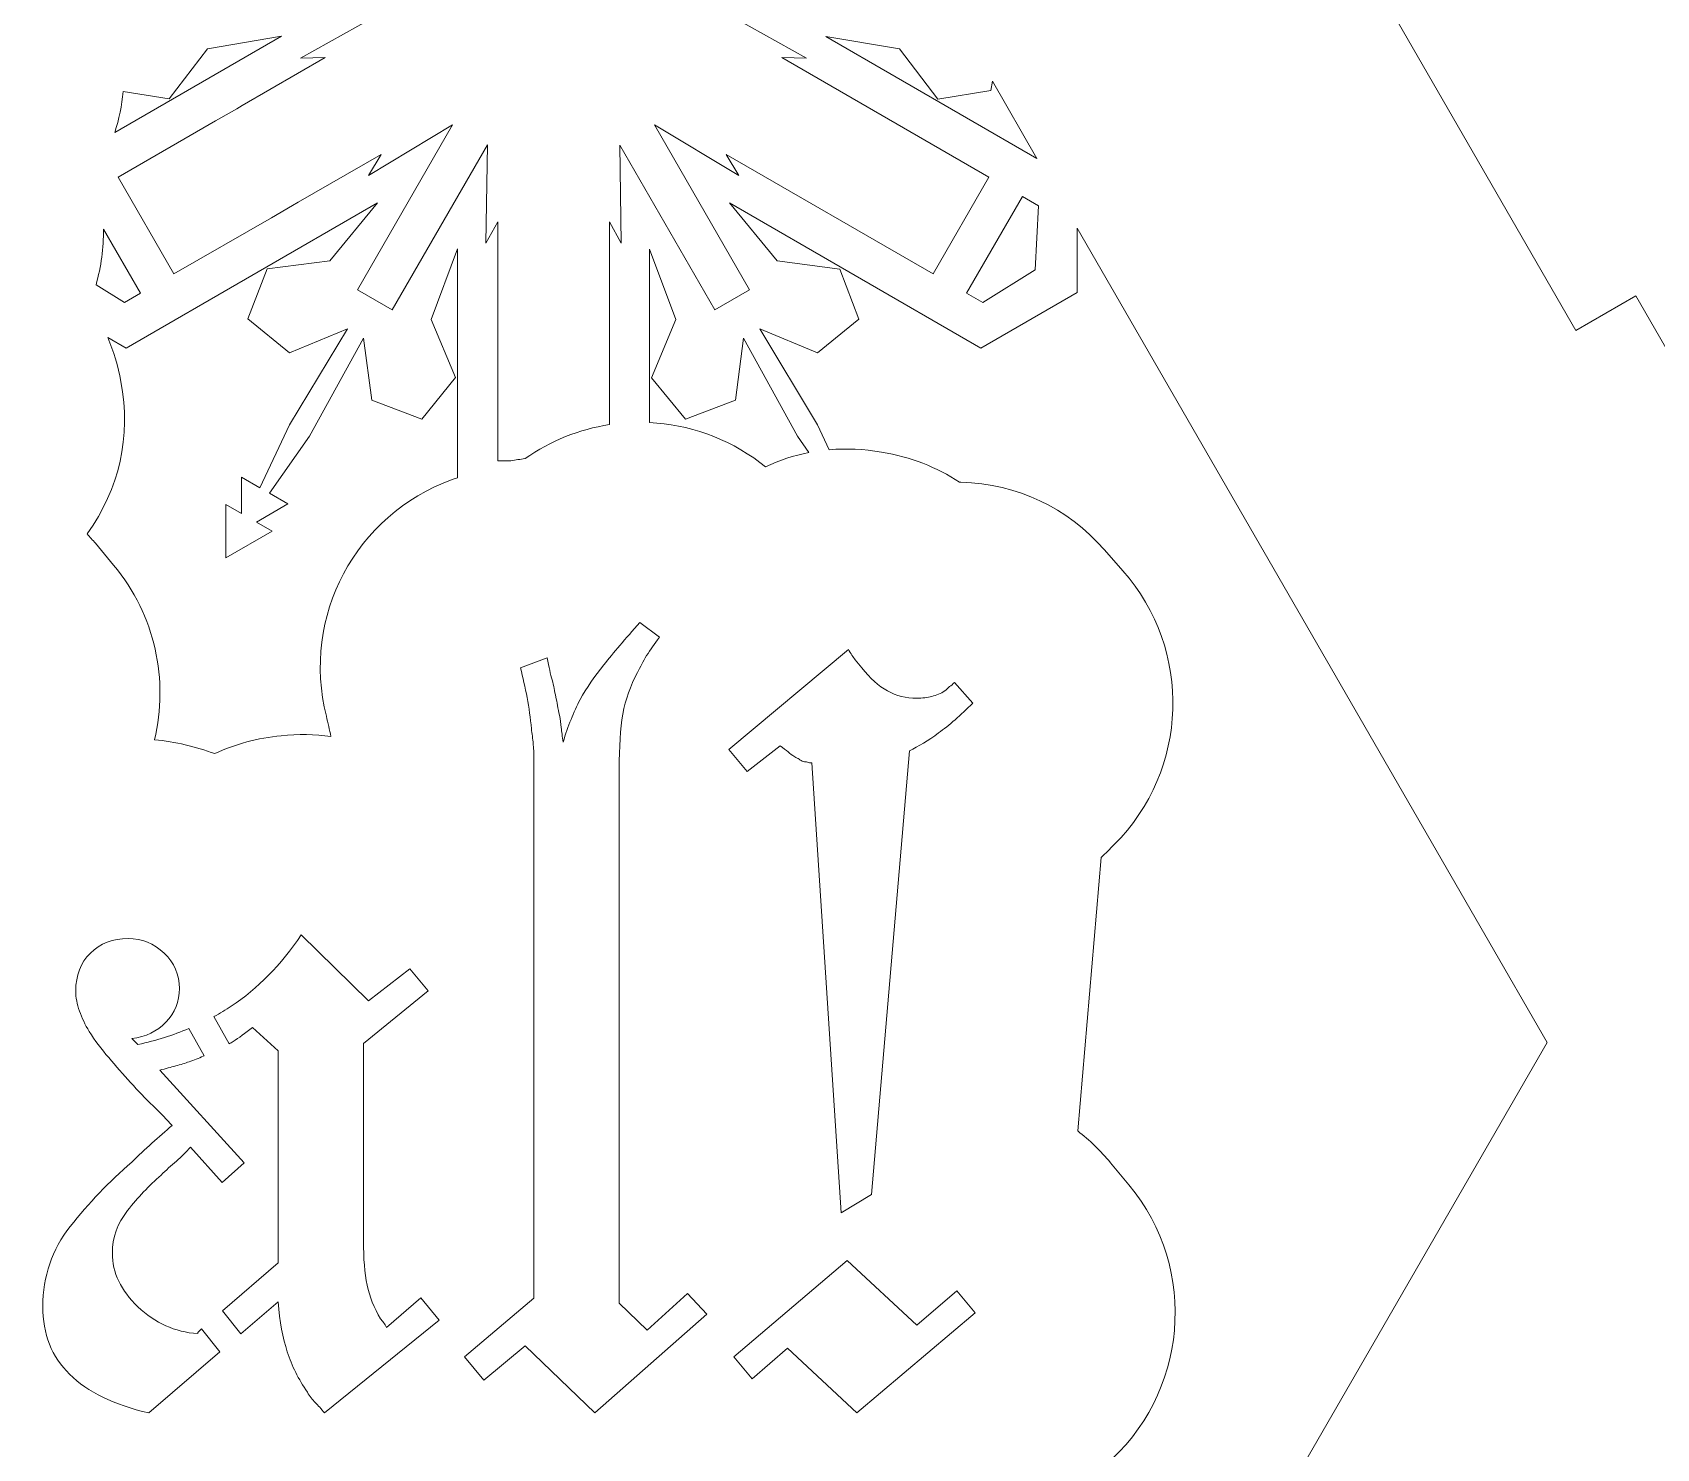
# Model space of a CAD drawing. Header units: millimetres. Extents: x -1983 to 1983, y -412 to 412.
# Drawn here: x 1738.5 to 1809, y 289.4 to 350.8 of the extents above; entities that cross this region are included whole.
import ezdxf

# ---------------------------------------------------------------- set-up
doc = ezdxf.new("R2010")
doc.units = ezdxf.units.MM
doc.header["$MEASUREMENT"] = 0
doc.layers.add('Camada 1', color=7, linetype='Continuous')

msp = doc.modelspace()

# ---------------------------------------------------------------- linework, layer by layer
at = {"layer": 'Camada 1', "color": 250, "lineweight": 9}
for points, knots in [([(1769.5867, 206.0891), (1769.5867, 206.0891), (1788.8317, 239.4223), (1788.8317, 239.4223), (1788.8317, 239.4223), (1788.8317, 239.4223), (1786.2337, 240.9223), (1786.2337, 240.9223), (1786.2337, 240.9223), (1786.2337, 240.9223), (1805.4787, 274.2557), (1805.4787, 274.2557), (1805.4787, 274.2557), (1805.4787, 274.2557), (1808.0767, 272.7557), (1808.0767, 272.7557), (1808.0767, 272.7557), (1808.0767, 272.7557), (1827.3218, 306.089), (1827.3218, 306.089), (1827.3218, 306.089), (1827.3218, 306.089), (1808.0767, 339.4223), (1808.0767, 339.4223), (1808.0767, 339.4223), (1808.0767, 339.4223), (1805.4787, 337.9223), (1805.4787, 337.9223), (1805.4787, 337.9223), (1805.4787, 337.9223), (1786.2337, 371.2556), (1786.2337, 371.2556), (1786.2337, 371.2556), (1786.2337, 371.2556), (1788.8317, 372.7556), (1788.8317, 372.7556), (1788.8317, 372.7556), (1788.8317, 372.7556), (1769.5867, 406.0889), (1769.5867, 406.0889), (1769.5867, 406.0889), (1769.5867, 406.0889), (1731.0968, 406.0889), (1731.0968, 406.0889), (1731.0968, 406.0889), (1731.0968, 406.0889), (1731.0968, 403.0889), (1731.0968, 403.0889), (1731.0968, 403.0889), (1731.0968, 403.0889), (1692.6068, 403.0889), (1692.6068, 403.0889), (1692.6068, 403.0889), (1692.6068, 403.0889), (1692.6068, 406.0889), (1692.6068, 406.0889), (1692.6068, 406.0889), (1692.6068, 406.0889), (1654.1168, 406.0889), (1654.1168, 406.0889), (1654.1168, 406.0889), (1654.1168, 406.0889), (1634.8719, 372.7556), (1634.8719, 372.7556), (1634.8719, 372.7556), (1634.8719, 372.7556), (1637.4699, 371.2556), (1637.4699, 371.2556), (1637.4699, 371.2556), (1637.4699, 371.2556), (1618.2249, 337.9223), (1618.2249, 337.9223), (1618.2249, 337.9223), (1618.2249, 337.9223), (1615.6269, 339.4223), (1615.6269, 339.4223), (1615.6269, 339.4223), (1615.6269, 339.4223), (1596.3818, 306.089), (1596.3818, 306.089), (1596.3818, 306.089), (1596.3818, 306.089), (1615.6269, 272.7557), (1615.6269, 272.7557), (1615.6269, 272.7557), (1615.6269, 272.7557), (1618.2249, 274.2557), (1618.2249, 274.2557), (1618.2249, 274.2557), (1618.2249, 274.2557), (1637.4699, 240.9223), (1637.4699, 240.9223), (1637.4699, 240.9223), (1637.4699, 240.9223), (1634.8719, 239.4223), (1634.8719, 239.4223), (1634.8719, 239.4223), (1634.8719, 239.4223), (1654.1168, 206.0891), (1654.1168, 206.0891), (1654.1168, 206.0891), (1654.1168, 206.0891), (1692.6068, 206.0891), (1692.6068, 206.0891), (1692.6068, 206.0891), (1692.6068, 206.0891), (1692.6068, 209.0891), (1692.6068, 209.0891), (1692.6068, 209.0891), (1692.6068, 209.0891), (1731.0968, 209.0891), (1731.0968, 209.0891), (1731.0968, 209.0891), (1731.0968, 209.0891), (1731.0968, 206.0891), (1731.0968, 206.0891), (1731.0968, 206.0891), (1731.0968, 206.0891), (1769.5867, 206.0891), (1769.5867, 206.0891)], [0, 0, 0, 0, 0.0322581, 0.0322581, 0.0322581, 0.0322581, 0.0645161, 0.0645161, 0.0645161, 0.0645161, 0.0967742, 0.0967742, 0.0967742, 0.0967742, 0.1290323, 0.1290323, 0.1290323, 0.1290323, 0.1612903, 0.1612903, 0.1612903, 0.1612903, 0.1935484, 0.1935484, 0.1935484, 0.1935484, 0.2258065, 0.2258065, 0.2258065, 0.2258065, 0.2580645, 0.2580645, 0.2580645, 0.2580645, 0.2903226, 0.2903226, 0.2903226, 0.2903226, 0.3225806, 0.3225806, 0.3225806, 0.3225806, 0.3548387, 0.3548387, 0.3548387, 0.3548387, 0.3870968, 0.3870968, 0.3870968, 0.3870968, 0.4193548, 0.4193548, 0.4193548, 0.4193548, 0.4516129, 0.4516129, 0.4516129, 0.4516129, 0.483871, 0.483871, 0.483871, 0.483871, 0.516129, 0.516129, 0.516129, 0.516129, 0.5483871, 0.5483871, 0.5483871, 0.5483871, 0.5806452, 0.5806452, 0.5806452, 0.5806452, 0.6129032, 0.6129032, 0.6129032, 0.6129032, 0.6451613, 0.6451613, 0.6451613, 0.6451613, 0.6774194, 0.6774194, 0.6774194, 0.6774194, 0.7096774, 0.7096774, 0.7096774, 0.7096774, 0.7419355, 0.7419355, 0.7419355, 0.7419355, 0.7741935, 0.7741935, 0.7741935, 0.7741935, 0.8064516, 0.8064516, 0.8064516, 0.8064516, 0.8387097, 0.8387097, 0.8387097, 0.8387097, 0.8709677, 0.8709677, 0.8709677, 0.8709677, 0.9032258, 0.9032258, 0.9032258, 0.9032258, 0.9354839, 0.9354839, 0.9354839, 0.9354839, 1, 1, 1, 1]), ([(1774.8978, 357.8388), (1774.8978, 357.8388), (1772.4765, 362.0326), (1772.4765, 362.0326), (1772.4765, 362.0326), (1772.4765, 362.0326), (1768.5978, 359.7924), (1768.5978, 359.7924), (1768.5978, 359.7924), (1768.5978, 359.7924), (1769.1496, 360.7127), (1769.1496, 360.7127), (1769.1496, 360.7127), (1769.1496, 360.7127), (1765.4911, 358.5187), (1765.4911, 358.5187), (1765.4911, 358.5187), (1765.4911, 358.5187), (1769.6224, 365.6735), (1769.6224, 365.6735), (1769.6224, 365.6735), (1769.6224, 365.6735), (1768.1159, 366.5454), (1768.1159, 366.5454), (1768.1159, 366.5454), (1768.1159, 366.5454), (1763.9847, 359.3906), (1763.9847, 359.3906), (1763.9847, 359.3906), (1763.9847, 359.3906), (1764.0549, 363.6546), (1764.0549, 363.6546), (1764.0549, 363.6546), (1764.0549, 363.6546), (1763.5354, 362.718), (1763.5354, 362.718), (1763.5354, 362.718), (1763.5354, 362.718), (1763.5354, 366.8753), (1763.5354, 366.8753), (1763.5354, 366.8753), (1763.5354, 366.8753), (1763.5354, 367.1512), (1763.5354, 367.1512), (1763.5354, 367.1512), (1763.5354, 367.1512), (1763.5354, 368.2145), (1763.5354, 368.2145), (1763.5354, 368.2145), (1763.5354, 368.2145), (1763.5354, 373.0951), (1763.5354, 373.0951), (1763.5354, 373.0951), (1763.5354, 373.0951), (1758.6925, 373.0951), (1758.6925, 373.0951), (1758.6925, 373.0951), (1758.6925, 373.0951), (1758.6925, 368.2145), (1758.6925, 368.2145), (1758.6925, 368.2145), (1758.6925, 368.2145), (1758.6925, 367.1512), (1758.6925, 367.1512), (1758.6925, 367.1512), (1758.6925, 367.1512), (1758.6925, 366.8753), (1758.6925, 366.8753), (1758.6925, 366.8753), (1758.6925, 366.8753), (1758.6925, 362.718), (1758.6925, 362.718), (1758.6925, 362.718), (1758.6925, 362.718), (1758.1719, 363.6546), (1758.1719, 363.6546), (1758.1719, 363.6546), (1758.1719, 363.6546), (1758.2429, 359.3888), (1758.2429, 359.3888), (1758.2429, 359.3888), (1758.2429, 359.3888), (1754.1118, 366.5454), (1754.1118, 366.5454), (1754.1118, 366.5454), (1754.1118, 366.5454), (1752.6034, 365.6735), (1752.6034, 365.6735), (1752.6034, 365.6735), (1752.6034, 365.6735), (1756.7365, 358.5187), (1756.7365, 358.5187), (1756.7365, 358.5187), (1756.7365, 358.5187), (1753.078, 360.7127), (1753.078, 360.7127), (1753.078, 360.7127), (1753.078, 360.7127), (1753.6309, 359.7924), (1753.6309, 359.7924), (1753.6309, 359.7924), (1753.6309, 359.7924), (1750.0276, 361.8725), (1750.0276, 361.8725), (1750.0276, 361.8725), (1750.0276, 361.8725), (1749.7884, 362.0116), (1749.7884, 362.0116), (1749.7884, 362.0116), (1749.7884, 362.0116), (1748.868, 362.542), (1748.868, 362.542), (1748.868, 362.542), (1748.868, 362.542), (1744.6429, 364.9828), (1744.6429, 364.9828), (1744.6429, 364.9828), (1744.6429, 364.9828), (1742.2216, 360.7887), (1742.2216, 360.7887), (1742.2216, 360.7887), (1742.2216, 360.7887), (1746.4476, 358.3498), (1746.4476, 358.3498), (1746.4476, 358.3498), (1746.4476, 358.3498), (1747.3668, 357.8158), (1747.3668, 357.8158), (1747.3668, 357.8158), (1747.3668, 357.8158), (1747.6068, 357.6809), (1747.6068, 357.6809), (1747.6068, 357.6809), (1747.6068, 357.6809), (1751.205, 355.6028), (1751.205, 355.6028), (1751.205, 355.6028), (1751.205, 355.6028), (1750.1371, 355.619), (1750.1371, 355.619), (1750.1371, 355.619), (1750.1371, 355.619), (1753.8665, 353.5464), (1753.8665, 353.5464), (1753.8665, 353.5464), (1753.8665, 353.5464), (1745.6037, 353.5464), (1745.6037, 353.5464), (1745.6037, 353.5464), (1745.6037, 353.5464), (1745.6037, 351.8079), (1745.6037, 351.8079), (1745.6037, 351.8079), (1745.6037, 351.8079), (1753.8655, 351.8079), (1753.8655, 351.8079), (1753.8655, 351.8079), (1753.8655, 351.8079), (1750.1371, 349.7353), (1750.1371, 349.7353), (1750.1371, 349.7353), (1750.1371, 349.7353), (1751.2095, 349.7541), (1751.2095, 349.7541), (1751.2095, 349.7541), (1751.2095, 349.7541), (1747.6068, 347.6741), (1747.6068, 347.6741), (1747.6068, 347.6741), (1747.6068, 347.6741), (1747.3668, 347.5341), (1747.3668, 347.5341), (1747.3668, 347.5341), (1747.3668, 347.5341), (1746.4476, 347.0053), (1746.4476, 347.0053), (1746.4476, 347.0053), (1746.4476, 347.0053), (1742.2225, 344.5653), (1742.2225, 344.5653), (1742.2225, 344.5653), (1742.2225, 344.5653), (1744.6438, 340.3717), (1744.6438, 340.3717), (1744.6438, 340.3717), (1744.6438, 340.3717), (1748.868, 342.8114), (1748.868, 342.8114), (1748.868, 342.8114), (1748.868, 342.8114), (1749.7884, 343.3426), (1749.7884, 343.3426), (1749.7884, 343.3426), (1749.7884, 343.3426), (1750.0276, 343.4812), (1750.0276, 343.4812), (1750.0276, 343.4812), (1750.0276, 343.4812), (1753.6302, 345.5582), (1753.6302, 345.5582), (1753.6302, 345.5582), (1753.6302, 345.5582), (1753.078, 344.6406), (1753.078, 344.6406), (1753.078, 344.6406), (1753.078, 344.6406), (1756.7365, 346.8363), (1756.7365, 346.8363), (1756.7365, 346.8363), (1756.7365, 346.8363), (1752.6034, 339.6789), (1752.6034, 339.6789), (1752.6034, 339.6789), (1752.6034, 339.6789), (1754.1118, 338.8089), (1754.1118, 338.8089), (1754.1118, 338.8089), (1754.1118, 338.8089), (1758.2429, 345.9656), (1758.2429, 345.9656), (1758.2429, 345.9656), (1758.2429, 345.9656), (1758.1719, 341.7005), (1758.1719, 341.7005), (1758.1719, 341.7005), (1758.1719, 341.7005), (1758.6925, 342.6379), (1758.6925, 342.6379), (1758.6925, 342.6379), (1758.6925, 342.6379), (1758.6925, 332.2608), (1758.6925, 332.2608), (1758.6925, 332.2608), (1758.6925, 332.2608), (1759.2657, 332.2608), (1759.2657, 332.2608), (1759.2657, 332.2608), (1759.4694, 332.3008), (1759.673, 332.3334), (1759.8764, 332.3583), (1759.8764, 332.3583), (1760.9838, 333.1384), (1762.2386, 333.6335), (1763.5354, 333.8339), (1763.5354, 333.8339), (1763.5354, 333.8339), (1763.5354, 342.6379), (1763.5354, 342.6379), (1763.5354, 342.6379), (1763.5354, 342.6379), (1764.0549, 341.7005), (1764.0549, 341.7005), (1764.0549, 341.7005), (1764.0549, 341.7005), (1763.9847, 345.9618), (1763.9847, 345.9618), (1763.9847, 345.9618), (1763.9847, 345.9618), (1768.1159, 338.8089), (1768.1159, 338.8089), (1768.1159, 338.8089), (1768.1159, 338.8089), (1769.6224, 339.6789), (1769.6224, 339.6789), (1769.6224, 339.6789), (1769.6224, 339.6789), (1765.4894, 346.8363), (1765.4894, 346.8363), (1765.4894, 346.8363), (1765.4894, 346.8363), (1769.1496, 344.6406), (1769.1496, 344.6406), (1769.1496, 344.6406), (1769.1496, 344.6406), (1768.5978, 345.5582), (1768.5978, 345.5582), (1768.5978, 345.5582), (1768.5978, 345.5582), (1777.5852, 340.3718), (1777.5852, 340.3718), (1777.5852, 340.3718), (1777.5852, 340.3718), (1780.0068, 344.5661), (1780.0068, 344.5661), (1780.0068, 344.5661), (1780.0068, 344.5661), (1771.019, 349.7541), (1771.019, 349.7541), (1771.019, 349.7541), (1771.019, 349.7541), (1772.0905, 349.7353), (1772.0905, 349.7353), (1772.0905, 349.7353), (1772.0905, 349.7353), (1768.3622, 351.8079), (1768.3622, 351.8079), (1768.3622, 351.8079), (1768.3622, 351.8079), (1776.6242, 351.8079), (1776.6242, 351.8079), (1776.6242, 351.8079), (1776.6242, 351.8079), (1776.6242, 353.5464), (1776.6242, 353.5464), (1776.6242, 353.5464), (1776.6242, 353.5464), (1768.3622, 353.5464), (1768.3622, 353.5464), (1768.3622, 353.5464), (1768.3622, 353.5464), (1772.0905, 355.619), (1772.0905, 355.619), (1772.0905, 355.619), (1772.0905, 355.619), (1771.0244, 355.6028), (1771.0244, 355.6028), (1771.0244, 355.6028), (1771.0244, 355.6028), (1774.8978, 357.8388), (1774.8978, 357.8388)], [0, 0, 0, 0, 0.0123457, 0.0123457, 0.0123457, 0.0123457, 0.0246914, 0.0246914, 0.0246914, 0.0246914, 0.037037, 0.037037, 0.037037, 0.037037, 0.0493827, 0.0493827, 0.0493827, 0.0493827, 0.0617284, 0.0617284, 0.0617284, 0.0617284, 0.0740741, 0.0740741, 0.0740741, 0.0740741, 0.0864198, 0.0864198, 0.0864198, 0.0864198, 0.0987654, 0.0987654, 0.0987654, 0.0987654, 0.1111111, 0.1111111, 0.1111111, 0.1111111, 0.1234568, 0.1234568, 0.1234568, 0.1234568, 0.1358025, 0.1358025, 0.1358025, 0.1358025, 0.1481481, 0.1481481, 0.1481481, 0.1481481, 0.1604938, 0.1604938, 0.1604938, 0.1604938, 0.1728395, 0.1728395, 0.1728395, 0.1728395, 0.1851852, 0.1851852, 0.1851852, 0.1851852, 0.1975309, 0.1975309, 0.1975309, 0.1975309, 0.2098765, 0.2098765, 0.2098765, 0.2098765, 0.2222222, 0.2222222, 0.2222222, 0.2222222, 0.2345679, 0.2345679, 0.2345679, 0.2345679, 0.2469136, 0.2469136, 0.2469136, 0.2469136, 0.2592593, 0.2592593, 0.2592593, 0.2592593, 0.2716049, 0.2716049, 0.2716049, 0.2716049, 0.2839506, 0.2839506, 0.2839506, 0.2839506, 0.2962963, 0.2962963, 0.2962963, 0.2962963, 0.308642, 0.308642, 0.308642, 0.308642, 0.3209877, 0.3209877, 0.3209877, 0.3209877, 0.3333333, 0.3333333, 0.3333333, 0.3333333, 0.345679, 0.345679, 0.345679, 0.345679, 0.3580247, 0.3580247, 0.3580247, 0.3580247, 0.3703704, 0.3703704, 0.3703704, 0.3703704, 0.382716, 0.382716, 0.382716, 0.382716, 0.3950617, 0.3950617, 0.3950617, 0.3950617, 0.4074074, 0.4074074, 0.4074074, 0.4074074, 0.4197531, 0.4197531, 0.4197531, 0.4197531, 0.4320988, 0.4320988, 0.4320988, 0.4320988, 0.4444444, 0.4444444, 0.4444444, 0.4444444, 0.4567901, 0.4567901, 0.4567901, 0.4567901, 0.4691358, 0.4691358, 0.4691358, 0.4691358, 0.4814815, 0.4814815, 0.4814815, 0.4814815, 0.4938272, 0.4938272, 0.4938272, 0.4938272, 0.5061728, 0.5061728, 0.5061728, 0.5061728, 0.5185185, 0.5185185, 0.5185185, 0.5185185, 0.5308642, 0.5308642, 0.5308642, 0.5308642, 0.5432099, 0.5432099, 0.5432099, 0.5432099, 0.5555556, 0.5555556, 0.5555556, 0.5555556, 0.5679012, 0.5679012, 0.5679012, 0.5679012, 0.5802469, 0.5802469, 0.5802469, 0.5802469, 0.5925926, 0.5925926, 0.5925926, 0.5925926, 0.6049383, 0.6049383, 0.6049383, 0.6049383, 0.617284, 0.617284, 0.617284, 0.617284, 0.6296296, 0.6296296, 0.6296296, 0.6296296, 0.6419753, 0.6419753, 0.6419753, 0.6419753, 0.654321, 0.654321, 0.654321, 0.654321, 0.6666667, 0.6666667, 0.6666667, 0.6666667, 0.6790123, 0.6790123, 0.6790123, 0.6790123, 0.691358, 0.691358, 0.691358, 0.691358, 0.7037037, 0.7037037, 0.7037037, 0.7037037, 0.7160494, 0.7160494, 0.7160494, 0.7160494, 0.7283951, 0.7283951, 0.7283951, 0.7283951, 0.7407407, 0.7407407, 0.7407407, 0.7407407, 0.7530864, 0.7530864, 0.7530864, 0.7530864, 0.7654321, 0.7654321, 0.7654321, 0.7654321, 0.7777778, 0.7777778, 0.7777778, 0.7777778, 0.7901235, 0.7901235, 0.7901235, 0.7901235, 0.8024691, 0.8024691, 0.8024691, 0.8024691, 0.8148148, 0.8148148, 0.8148148, 0.8148148, 0.8271605, 0.8271605, 0.8271605, 0.8271605, 0.8395062, 0.8395062, 0.8395062, 0.8395062, 0.8518519, 0.8518519, 0.8518519, 0.8518519, 0.8641975, 0.8641975, 0.8641975, 0.8641975, 0.8765432, 0.8765432, 0.8765432, 0.8765432, 0.8888889, 0.8888889, 0.8888889, 0.8888889, 0.9012346, 0.9012346, 0.9012346, 0.9012346, 0.9135802, 0.9135802, 0.9135802, 0.9135802, 0.9259259, 0.9259259, 0.9259259, 0.9259259, 0.9382716, 0.9382716, 0.9382716, 0.9382716, 0.9506173, 0.9506173, 0.9506173, 0.9506173, 0.962963, 0.962963, 0.962963, 0.962963, 0.9753086, 0.9753086, 0.9753086, 0.9753086, 1, 1, 1, 1]), ([(1742.0736, 346.4994), (1742.259, 347.0831), (1742.3803, 347.6799), (1742.4385, 348.2797), (1742.4385, 348.2797), (1742.4385, 348.2797), (1744.4315, 347.9655), (1744.4315, 347.9655), (1744.4315, 347.9655), (1744.4315, 347.9655), (1746.0962, 350.1341), (1746.0962, 350.1341), (1746.0962, 350.1341), (1746.0962, 350.1341), (1749.3137, 350.6791), (1749.3137, 350.6791), (1749.3137, 350.6791), (1749.3137, 350.6791), (1742.0736, 346.4994), (1742.0736, 346.4994)], [0, 0, 0, 0, 0.1666667, 0.1666667, 0.1666667, 0.1666667, 0.3333333, 0.3333333, 0.3333333, 0.3333333, 0.5, 0.5, 0.5, 0.5, 0.6666667, 0.6666667, 0.6666667, 0.6666667, 1, 1, 1, 1]), ([(1782.0893, 345.3829), (1782.0893, 345.3829), (1780.159, 348.7262), (1780.159, 348.7262), (1780.159, 348.7262), (1780.159, 348.7262), (1780.0956, 348.3231), (1780.0956, 348.3231), (1780.0956, 348.3231), (1780.0956, 348.3231), (1777.7964, 347.959), (1777.7964, 347.959), (1777.7964, 347.959), (1777.7964, 347.959), (1776.1316, 350.1291), (1776.1316, 350.1291), (1776.1316, 350.1291), (1776.1316, 350.1291), (1772.9283, 350.671), (1772.9283, 350.671), (1772.9283, 350.671), (1772.9283, 350.671), (1782.0893, 345.3829), (1782.0893, 345.3829)], [0, 0, 0, 0, 0.1428571, 0.1428571, 0.1428571, 0.1428571, 0.2857143, 0.2857143, 0.2857143, 0.2857143, 0.4285714, 0.4285714, 0.4285714, 0.4285714, 0.5714286, 0.5714286, 0.5714286, 0.5714286, 0.7142857, 0.7142857, 0.7142857, 0.7142857, 1, 1, 1, 1]), ([(1756.945, 331.5336), (1756.945, 331.5336), (1756.7105, 331.4484), (1756.7105, 331.4484), (1756.7105, 331.4484), (1752.513, 329.922), (1750.1709, 325.5151), (1751.2545, 321.1821), (1751.2545, 321.1821), (1751.3269, 320.8925), (1751.3921, 320.6011), (1751.4509, 320.3085), (1751.4509, 320.3085), (1750.7576, 320.4041), (1750.039, 320.4157), (1749.3002, 320.3414), (1749.3002, 320.3414), (1748.2626, 320.2373), (1747.298, 319.9751), (1746.4185, 319.5625), (1746.4185, 319.5625), (1745.5804, 319.8701), (1744.7026, 320.0739), (1743.8004, 320.1674), (1743.8004, 320.1674), (1744.4102, 322.7405), (1743.8411, 325.5567), (1742.0254, 327.7357), (1742.0254, 327.7357), (1742.0254, 327.7357), (1741.2319, 328.6879), (1741.2319, 328.6879), (1741.2319, 328.6879), (1741.1154, 328.8277), (1740.9964, 328.9628), (1740.8752, 329.0934), (1740.8752, 329.0934), (1742.2883, 331.0798), (1742.7811, 333.3036), (1742.3394, 335.7006), (1742.3394, 335.7006), (1742.2147, 336.3775), (1742.0253, 337.0147), (1741.7721, 337.6114), (1741.7721, 337.6114), (1741.7721, 337.6114), (1742.5656, 337.1533), (1742.5656, 337.1533), (1742.5656, 337.1533), (1742.5656, 337.1533), (1753.4728, 343.4506), (1753.4728, 343.4506), (1753.4728, 343.4506), (1753.4728, 343.4506), (1751.4, 340.9463), (1751.4, 340.9463), (1751.4, 340.9463), (1751.4, 340.9463), (1748.6865, 340.5884), (1748.6865, 340.5884), (1748.6865, 340.5884), (1748.6865, 340.5884), (1747.8542, 338.4189), (1747.8542, 338.4189), (1747.8542, 338.4189), (1747.8542, 338.4189), (1749.6607, 336.9546), (1749.6607, 336.9546), (1749.6607, 336.9546), (1749.6607, 336.9546), (1752.1667, 337.9928), (1752.1667, 337.9928), (1752.1667, 337.9928), (1752.1667, 337.9928), (1749.6492, 333.8303), (1749.6492, 333.8303), (1749.6492, 333.8303), (1749.6492, 333.8303), (1748.3717, 331.0967), (1748.3717, 331.0967), (1748.3717, 331.0967), (1748.3717, 331.0967), (1747.5774, 331.5552), (1747.5774, 331.5552), (1747.5774, 331.5552), (1747.5774, 331.5552), (1747.5774, 329.9769), (1747.5774, 329.9769), (1747.5774, 329.9769), (1747.5774, 329.9769), (1746.8943, 330.3733), (1746.8943, 330.3733), (1746.8943, 330.3733), (1746.8943, 330.3733), (1746.8943, 328.0541), (1746.8943, 328.0541), (1746.8943, 328.0541), (1746.8943, 328.0541), (1748.9041, 329.2127), (1748.9041, 329.2127), (1748.9041, 329.2127), (1748.9041, 329.2127), (1748.2219, 329.6065), (1748.2219, 329.6065), (1748.2219, 329.6065), (1748.2219, 329.6065), (1749.5872, 330.3957), (1749.5872, 330.3957), (1749.5872, 330.3957), (1749.5872, 330.3957), (1748.7943, 330.8541), (1748.7943, 330.8541), (1748.7943, 330.8541), (1748.7943, 330.8541), (1750.522, 333.3286), (1750.522, 333.3286), (1750.522, 333.3286), (1750.522, 333.3286), (1752.8662, 337.5883), (1752.8662, 337.5883), (1752.8662, 337.5883), (1752.8662, 337.5883), (1753.2222, 334.899), (1753.2222, 334.899), (1753.2222, 334.899), (1753.2222, 334.899), (1755.3918, 334.0666), (1755.3918, 334.0666), (1755.3918, 334.0666), (1755.3918, 334.0666), (1756.8551, 335.8732), (1756.8551, 335.8732), (1756.8551, 335.8732), (1756.8551, 335.8732), (1755.8079, 338.4009), (1755.8079, 338.4009), (1755.8079, 338.4009), (1755.8079, 338.4009), (1756.945, 341.4568), (1756.945, 341.4568), (1756.945, 341.4568), (1756.945, 341.4568), (1756.945, 331.5336), (1756.945, 331.5336)], [0, 0, 0, 0, 0.027027, 0.027027, 0.027027, 0.027027, 0.0540541, 0.0540541, 0.0540541, 0.0540541, 0.0810811, 0.0810811, 0.0810811, 0.0810811, 0.1081081, 0.1081081, 0.1081081, 0.1081081, 0.1351351, 0.1351351, 0.1351351, 0.1351351, 0.1621622, 0.1621622, 0.1621622, 0.1621622, 0.1891892, 0.1891892, 0.1891892, 0.1891892, 0.2162162, 0.2162162, 0.2162162, 0.2162162, 0.2432432, 0.2432432, 0.2432432, 0.2432432, 0.2702703, 0.2702703, 0.2702703, 0.2702703, 0.2972973, 0.2972973, 0.2972973, 0.2972973, 0.3243243, 0.3243243, 0.3243243, 0.3243243, 0.3513514, 0.3513514, 0.3513514, 0.3513514, 0.3783784, 0.3783784, 0.3783784, 0.3783784, 0.4054054, 0.4054054, 0.4054054, 0.4054054, 0.4324324, 0.4324324, 0.4324324, 0.4324324, 0.4594595, 0.4594595, 0.4594595, 0.4594595, 0.4864865, 0.4864865, 0.4864865, 0.4864865, 0.5135135, 0.5135135, 0.5135135, 0.5135135, 0.5405405, 0.5405405, 0.5405405, 0.5405405, 0.5675676, 0.5675676, 0.5675676, 0.5675676, 0.5945946, 0.5945946, 0.5945946, 0.5945946, 0.6216216, 0.6216216, 0.6216216, 0.6216216, 0.6486486, 0.6486486, 0.6486486, 0.6486486, 0.6756757, 0.6756757, 0.6756757, 0.6756757, 0.7027027, 0.7027027, 0.7027027, 0.7027027, 0.7297297, 0.7297297, 0.7297297, 0.7297297, 0.7567568, 0.7567568, 0.7567568, 0.7567568, 0.7837838, 0.7837838, 0.7837838, 0.7837838, 0.8108108, 0.8108108, 0.8108108, 0.8108108, 0.8378378, 0.8378378, 0.8378378, 0.8378378, 0.8648649, 0.8648649, 0.8648649, 0.8648649, 0.8918919, 0.8918919, 0.8918919, 0.8918919, 0.9189189, 0.9189189, 0.9189189, 0.9189189, 0.9459459, 0.9459459, 0.9459459, 0.9459459, 1, 1, 1, 1]), ([(1777.2232, 260.2643), (1777.2232, 260.2643), (1804.2279, 307.0377), (1804.2279, 307.0377), (1804.2279, 307.0377), (1804.2279, 307.0377), (1783.833, 342.3626), (1783.833, 342.3626), (1783.833, 342.3626), (1783.833, 342.3626), (1783.833, 339.5603), (1783.833, 339.5603), (1783.833, 339.5603), (1783.833, 339.5603), (1779.6625, 337.1533), (1779.6625, 337.1533), (1779.6625, 337.1533), (1779.6625, 337.1533), (1768.745, 343.4558), (1768.745, 343.4558), (1768.745, 343.4558), (1768.745, 343.4558), (1770.8249, 340.9436), (1770.8249, 340.9436), (1770.8249, 340.9436), (1770.8249, 340.9436), (1773.5378, 340.5851), (1773.5378, 340.5851), (1773.5378, 340.5851), (1773.5378, 340.5851), (1774.3682, 338.4161), (1774.3682, 338.4161), (1774.3682, 338.4161), (1774.3682, 338.4161), (1772.5633, 336.9538), (1772.5633, 336.9538), (1772.5633, 336.9538), (1772.5633, 336.9538), (1770.0592, 337.9891), (1770.0592, 337.9891), (1770.0592, 337.9891), (1770.0592, 337.9891), (1772.5742, 333.8285), (1772.5742, 333.8285), (1772.5742, 333.8285), (1772.5742, 333.8285), (1773.0812, 332.7451), (1773.0812, 332.7451), (1773.0812, 332.7451), (1773.8174, 332.8079), (1774.5759, 332.7748), (1775.3512, 332.6442), (1775.3512, 332.6442), (1776.6125, 332.4318), (1777.7474, 331.9904), (1778.736, 331.3334), (1778.736, 331.3334), (1778.7522, 331.333), (1778.7682, 331.3326), (1778.7843, 331.332), (1778.7843, 331.332), (1781.2685, 331.2541), (1783.3777, 330.2622), (1785.0222, 328.3987), (1785.0222, 328.3987), (1785.0222, 328.3987), (1785.8159, 327.4993), (1785.8159, 327.4993), (1785.8159, 327.4993), (1788.8544, 324.0562), (1788.6925, 318.8624), (1785.4455, 315.615), (1785.4455, 315.615), (1785.2579, 315.4274), (1785.0676, 315.2424), (1784.8742, 315.0603), (1784.8742, 315.0603), (1784.8742, 315.0603), (1783.8636, 303.1942), (1783.8636, 303.1942), (1783.8636, 303.1942), (1784.3743, 302.7998), (1784.8494, 302.339), (1785.2882, 301.8125), (1785.2882, 301.8125), (1785.2882, 301.8125), (1786.0817, 300.8601), (1786.0817, 300.8601), (1786.0817, 300.8601), (1789.1293, 297.2029), (1788.6524, 291.7444), (1785.0168, 288.671), (1785.0168, 288.671), (1785.0168, 288.671), (1779.8851, 284.3328), (1779.8851, 284.3328), (1779.8851, 284.3328), (1776.8597, 281.7752), (1772.5983, 281.6048), (1769.4179, 283.7667), (1769.4179, 283.7667), (1769.2847, 283.7722), (1769.1507, 283.7806), (1769.016, 283.7917), (1769.016, 283.7917), (1768.668, 283.8203), (1768.3285, 283.8666), (1767.9978, 283.9303), (1767.9978, 283.9303), (1765.3398, 281.9988), (1761.8744, 281.7635), (1759.0257, 283.1912), (1759.0257, 283.1912), (1759.0608, 282.5038), (1759.1427, 281.8202), (1759.2613, 281.1476), (1759.2613, 281.1476), (1760.068, 281.3725), (1760.9478, 281.3683), (1761.8022, 281.0854), (1761.8022, 281.0854), (1764.0884, 280.3272), (1765.3308, 277.8582), (1764.5734, 275.5704), (1764.5734, 275.5704), (1764.1872, 274.4033), (1763.3553, 273.5088), (1762.3293, 273.0127), (1762.3293, 273.0127), (1762.4766, 272.7509), (1762.6186, 272.5067), (1762.7525, 272.2825), (1762.7525, 272.2825), (1763.2057, 272.6439), (1763.6632, 272.9994), (1764.1255, 273.3488), (1764.1255, 273.3488), (1764.1069, 273.8542), (1764.1761, 274.3714), (1764.3441, 274.8795), (1764.3441, 274.8795), (1765.1024, 277.1681), (1767.5732, 278.408), (1769.8609, 277.6505), (1769.8609, 277.6505), (1769.9696, 277.6145), (1770.076, 277.5745), (1770.18, 277.531), (1770.18, 277.531), (1772.6026, 279.0932), (1775.0772, 280.572), (1777.6014, 281.9731), (1777.6014, 281.9731), (1781.2413, 283.9943), (1784.8413, 286.4554), (1788.9602, 287.3233), (1788.9602, 287.3233), (1791.2517, 287.8051), (1791.8124, 284.2262), (1789.5376, 283.7469), (1789.5376, 283.7469), (1785.3409, 282.863), (1781.2556, 279.9447), (1777.5836, 277.822), (1777.5836, 277.822), (1775.9237, 276.8633), (1774.269, 275.8801), (1772.6414, 274.8529), (1772.6414, 274.8529), (1772.9192, 273.9991), (1772.9372, 273.0524), (1772.6331, 272.1346), (1772.6331, 272.1346), (1772.251, 270.9802), (1771.4324, 270.0925), (1770.4213, 269.5934), (1770.4213, 269.5934), (1770.8516, 269.5858), (1771.2883, 269.5137), (1771.7186, 269.3711), (1771.7186, 269.3711), (1772.8259, 269.0047), (1773.6884, 268.2361), (1774.1971, 267.2811), (1774.1971, 267.2811), (1775.7201, 266.9126), (1777.3244, 266.7057), (1778.9236, 266.7903), (1778.9236, 266.7903), (1777.307, 264.5291), (1776.4371, 262.2999), (1777.2232, 260.2643)], [0, 0, 0, 0, 0.0204082, 0.0204082, 0.0204082, 0.0204082, 0.0408163, 0.0408163, 0.0408163, 0.0408163, 0.0612245, 0.0612245, 0.0612245, 0.0612245, 0.0816327, 0.0816327, 0.0816327, 0.0816327, 0.1020408, 0.1020408, 0.1020408, 0.1020408, 0.122449, 0.122449, 0.122449, 0.122449, 0.1428571, 0.1428571, 0.1428571, 0.1428571, 0.1632653, 0.1632653, 0.1632653, 0.1632653, 0.1836735, 0.1836735, 0.1836735, 0.1836735, 0.2040816, 0.2040816, 0.2040816, 0.2040816, 0.2244898, 0.2244898, 0.2244898, 0.2244898, 0.244898, 0.244898, 0.244898, 0.244898, 0.2653061, 0.2653061, 0.2653061, 0.2653061, 0.2857143, 0.2857143, 0.2857143, 0.2857143, 0.3061224, 0.3061224, 0.3061224, 0.3061224, 0.3265306, 0.3265306, 0.3265306, 0.3265306, 0.3469388, 0.3469388, 0.3469388, 0.3469388, 0.3673469, 0.3673469, 0.3673469, 0.3673469, 0.3877551, 0.3877551, 0.3877551, 0.3877551, 0.4081633, 0.4081633, 0.4081633, 0.4081633, 0.4285714, 0.4285714, 0.4285714, 0.4285714, 0.4489796, 0.4489796, 0.4489796, 0.4489796, 0.4693878, 0.4693878, 0.4693878, 0.4693878, 0.4897959, 0.4897959, 0.4897959, 0.4897959, 0.5102041, 0.5102041, 0.5102041, 0.5102041, 0.5306122, 0.5306122, 0.5306122, 0.5306122, 0.5510204, 0.5510204, 0.5510204, 0.5510204, 0.5714286, 0.5714286, 0.5714286, 0.5714286, 0.5918367, 0.5918367, 0.5918367, 0.5918367, 0.6122449, 0.6122449, 0.6122449, 0.6122449, 0.6326531, 0.6326531, 0.6326531, 0.6326531, 0.6530612, 0.6530612, 0.6530612, 0.6530612, 0.6734694, 0.6734694, 0.6734694, 0.6734694, 0.6938776, 0.6938776, 0.6938776, 0.6938776, 0.7142857, 0.7142857, 0.7142857, 0.7142857, 0.7346939, 0.7346939, 0.7346939, 0.7346939, 0.755102, 0.755102, 0.755102, 0.755102, 0.7755102, 0.7755102, 0.7755102, 0.7755102, 0.7959184, 0.7959184, 0.7959184, 0.7959184, 0.8163265, 0.8163265, 0.8163265, 0.8163265, 0.8367347, 0.8367347, 0.8367347, 0.8367347, 0.8571429, 0.8571429, 0.8571429, 0.8571429, 0.877551, 0.877551, 0.877551, 0.877551, 0.8979592, 0.8979592, 0.8979592, 0.8979592, 0.9183673, 0.9183673, 0.9183673, 0.9183673, 0.9387755, 0.9387755, 0.9387755, 0.9387755, 0.9591837, 0.9591837, 0.9591837, 0.9591837, 1, 1, 1, 1]), ([(1779.0407, 339.5318), (1779.0407, 339.5318), (1781.4622, 343.7259), (1781.4622, 343.7259), (1781.4622, 343.7259), (1781.4622, 343.7259), (1782.1575, 343.3246), (1782.1575, 343.3246), (1782.1575, 343.3246), (1782.1575, 343.3246), (1782.012, 340.5535), (1782.012, 340.5535), (1782.012, 340.5535), (1782.012, 340.5535), (1779.7361, 339.1306), (1779.7361, 339.1306), (1779.7361, 339.1306), (1779.7361, 339.1306), (1779.0407, 339.5318), (1779.0407, 339.5318)], [0, 0, 0, 0, 0.1666667, 0.1666667, 0.1666667, 0.1666667, 0.3333333, 0.3333333, 0.3333333, 0.3333333, 0.5, 0.5, 0.5, 0.5, 0.6666667, 0.6666667, 0.6666667, 0.6666667, 1, 1, 1, 1]), ([(1741.2601, 339.8998), (1741.4835, 340.6906), (1741.5905, 341.5015), (1741.5854, 342.3081), (1741.5854, 342.3081), (1741.5854, 342.3081), (1743.1885, 339.5313), (1743.1885, 339.5313), (1743.1885, 339.5313), (1743.1885, 339.5313), (1742.4918, 339.1287), (1742.4918, 339.1287), (1742.4918, 339.1287), (1742.4918, 339.1287), (1741.2601, 339.8998), (1741.2601, 339.8998)], [0, 0, 0, 0, 0.2, 0.2, 0.2, 0.2, 0.4, 0.4, 0.4, 0.4, 0.6, 0.6, 0.6, 0.6, 1, 1, 1, 1]), ([(1772.1951, 332.6213), (1771.5476, 332.4946), (1770.92, 332.2901), (1770.3161, 332.0092), (1770.3161, 332.0092), (1770.3161, 332.0092), (1770.0723, 332.1921), (1770.0723, 332.1921), (1770.0723, 332.1921), (1768.6306, 333.2733), (1766.9608, 333.8441), (1765.2827, 333.9259), (1765.2827, 333.9259), (1765.2827, 333.9259), (1765.2827, 341.4479), (1765.2827, 341.4479), (1765.2827, 341.4479), (1765.2827, 341.4479), (1766.4172, 338.3973), (1766.4172, 338.3973), (1766.4172, 338.3973), (1766.4172, 338.3973), (1765.3709, 335.8714), (1765.3709, 335.8714), (1765.3709, 335.8714), (1765.3709, 335.8714), (1766.834, 334.0649), (1766.834, 334.0649), (1766.834, 334.0649), (1766.834, 334.0649), (1769.004, 334.8981), (1769.004, 334.8981), (1769.004, 334.8981), (1769.004, 334.8981), (1769.3581, 337.5866), (1769.3581, 337.5866), (1769.3581, 337.5866), (1769.3581, 337.5866), (1771.7023, 333.3277), (1771.7023, 333.3277), (1771.7023, 333.3277), (1771.7023, 333.3277), (1772.1951, 332.6213), (1772.1951, 332.6213)], [0, 0, 0, 0, 0.0833333, 0.0833333, 0.0833333, 0.0833333, 0.1666667, 0.1666667, 0.1666667, 0.1666667, 0.25, 0.25, 0.25, 0.25, 0.3333333, 0.3333333, 0.3333333, 0.3333333, 0.4166667, 0.4166667, 0.4166667, 0.4166667, 0.5, 0.5, 0.5, 0.5, 0.5833333, 0.5833333, 0.5833333, 0.5833333, 0.6666667, 0.6666667, 0.6666667, 0.6666667, 0.75, 0.75, 0.75, 0.75, 0.8333333, 0.8333333, 0.8333333, 0.8333333, 1, 1, 1, 1]), ([(1758.0907, 292.392), (1758.0907, 292.392), (1757.2442, 293.3972), (1757.2442, 293.3972), (1757.2442, 293.3972), (1757.2442, 293.3972), (1760.2598, 295.9367), (1760.2598, 295.9367), (1760.2598, 295.9367), (1760.2598, 295.9367), (1760.2598, 319.3735), (1760.2598, 319.3735), (1760.2598, 319.3735), (1760.2598, 319.5499), (1760.251, 319.7527), (1760.2333, 319.982), (1760.2333, 319.982), (1760.2157, 320.2112), (1760.1764, 320.4299), (1760.154, 320.6433), (1760.154, 320.6433), (1760.1059, 321.1005), (1760.057, 321.5515), (1759.9688, 321.9923), (1759.9688, 321.9923), (1759.8807, 322.4332), (1759.7837, 322.8653), (1759.6778, 323.2885), (1759.6778, 323.2885), (1759.6778, 323.2885), (1760.8418, 323.7117), (1760.8418, 323.7117), (1760.8418, 323.7117), (1760.9123, 323.3238), (1760.9828, 323.0064), (1761.0534, 322.7595), (1761.0534, 322.7595), (1761.1239, 322.5125), (1761.1632, 322.2633), (1761.2121, 322.0188), (1761.2121, 322.0188), (1761.2339, 321.9095), (1761.2738, 321.7895), (1761.2914, 321.6484), (1761.2914, 321.6484), (1761.309, 321.5074), (1761.3393, 321.3671), (1761.3708, 321.2252), (1761.3708, 321.2252), (1761.4098, 321.0497), (1761.4326, 320.8725), (1761.4501, 320.6962), (1761.4501, 320.6962), (1761.4677, 320.5198), (1761.4942, 320.3082), (1761.5295, 320.0613), (1761.5295, 320.0613), (1761.6353, 320.414), (1761.75, 320.7403), (1761.8734, 321.0401), (1761.8734, 321.0401), (1761.9968, 321.3398), (1762.1192, 321.6361), (1762.2702, 321.913), (1762.2702, 321.913), (1762.5425, 322.4122), (1762.8963, 322.9094), (1763.3018, 323.4207), (1763.3018, 323.4207), (1763.7074, 323.9321), (1764.2277, 324.5406), (1764.8625, 325.246), (1764.8625, 325.246), (1764.8625, 325.246), (1765.709, 324.6111), (1765.709, 324.6111), (1765.709, 324.6111), (1765.4974, 324.3289), (1765.3122, 324.0645), (1765.1535, 323.8176), (1765.1535, 323.8176), (1764.9948, 323.5707), (1764.8809, 323.315), (1764.7567, 323.0769), (1764.7567, 323.0769), (1764.4573, 322.5029), (1764.2276, 321.913), (1764.1218, 321.2781), (1764.1218, 321.2781), (1764.0161, 320.6433), (1763.9631, 319.8496), (1763.9631, 318.8974), (1763.9631, 318.8974), (1763.9631, 318.8974), (1763.9631, 295.7251), (1763.9631, 295.7251), (1763.9631, 295.7251), (1763.9631, 295.7251), (1765.18, 294.5612), (1765.18, 294.5612), (1765.18, 294.5612), (1765.18, 294.5612), (1766.9258, 296.1483), (1766.9258, 296.1483), (1766.9258, 296.1483), (1766.9258, 296.1483), (1767.7723, 295.2489), (1767.7723, 295.2489), (1767.7723, 295.2489), (1767.7723, 295.2489), (1762.9051, 290.9636), (1762.9051, 290.9636), (1762.9051, 290.9636), (1762.9051, 290.9636), (1759.8895, 293.8734), (1759.8895, 293.8734), (1759.8895, 293.8734), (1759.8895, 293.8734), (1758.0907, 292.392), (1758.0907, 292.392)], [0, 0, 0, 0, 0.0322581, 0.0322581, 0.0322581, 0.0322581, 0.0645161, 0.0645161, 0.0645161, 0.0645161, 0.0967742, 0.0967742, 0.0967742, 0.0967742, 0.1290323, 0.1290323, 0.1290323, 0.1290323, 0.1612903, 0.1612903, 0.1612903, 0.1612903, 0.1935484, 0.1935484, 0.1935484, 0.1935484, 0.2258065, 0.2258065, 0.2258065, 0.2258065, 0.2580645, 0.2580645, 0.2580645, 0.2580645, 0.2903226, 0.2903226, 0.2903226, 0.2903226, 0.3225806, 0.3225806, 0.3225806, 0.3225806, 0.3548387, 0.3548387, 0.3548387, 0.3548387, 0.3870968, 0.3870968, 0.3870968, 0.3870968, 0.4193548, 0.4193548, 0.4193548, 0.4193548, 0.4516129, 0.4516129, 0.4516129, 0.4516129, 0.483871, 0.483871, 0.483871, 0.483871, 0.516129, 0.516129, 0.516129, 0.516129, 0.5483871, 0.5483871, 0.5483871, 0.5483871, 0.5806452, 0.5806452, 0.5806452, 0.5806452, 0.6129032, 0.6129032, 0.6129032, 0.6129032, 0.6451613, 0.6451613, 0.6451613, 0.6451613, 0.6774194, 0.6774194, 0.6774194, 0.6774194, 0.7096774, 0.7096774, 0.7096774, 0.7096774, 0.7419355, 0.7419355, 0.7419355, 0.7419355, 0.7741935, 0.7741935, 0.7741935, 0.7741935, 0.8064516, 0.8064516, 0.8064516, 0.8064516, 0.8387097, 0.8387097, 0.8387097, 0.8387097, 0.8709677, 0.8709677, 0.8709677, 0.8709677, 0.9032258, 0.9032258, 0.9032258, 0.9032258, 0.9354839, 0.9354839, 0.9354839, 0.9354839, 1, 1, 1, 1]), ([(1773.5918, 299.64), (1773.5918, 299.64), (1772.3221, 319.1619), (1772.3221, 319.1619), (1772.3221, 319.1619), (1772.2516, 319.1619), (1772.1898, 319.1708), (1772.1369, 319.1884), (1772.1369, 319.1884), (1772.0841, 319.2059), (1772.0223, 319.2148), (1771.9517, 319.2148), (1771.9517, 319.2148), (1771.8812, 319.2501), (1771.8194, 319.2854), (1771.7666, 319.3207), (1771.7666, 319.3207), (1771.7137, 319.3558), (1771.649, 319.3859), (1771.5814, 319.4264), (1771.5814, 319.4264), (1771.4724, 319.4918), (1771.3786, 319.5676), (1771.2904, 319.6381), (1771.2904, 319.6381), (1771.2023, 319.7086), (1771.0876, 319.7968), (1770.9466, 319.9026), (1770.9466, 319.9026), (1770.9466, 319.9026), (1769.5182, 318.7916), (1769.5182, 318.7916), (1769.5182, 318.7916), (1769.5182, 318.7916), (1768.7245, 319.7439), (1768.7245, 319.7439), (1768.7245, 319.7439), (1768.7245, 319.7439), (1773.9092, 324.0821), (1773.9092, 324.0821), (1773.9092, 324.0821), (1774.015, 323.9058), (1774.1121, 323.7558), (1774.2002, 323.6324), (1774.2002, 323.6324), (1774.2883, 323.509), (1774.3969, 323.4045), (1774.4912, 323.2885), (1774.4912, 323.2885), (1774.8559, 322.8395), (1775.2143, 322.4949), (1775.6022, 322.2833), (1775.6022, 322.2833), (1775.9901, 322.0717), (1776.4134, 321.9659), (1776.8719, 321.9659), (1776.8719, 321.9659), (1777.1188, 321.9659), (1777.3392, 321.9924), (1777.5332, 322.0453), (1777.5332, 322.0453), (1777.7272, 322.0981), (1777.9214, 322.1638), (1778.0887, 322.2833), (1778.0887, 322.2833), (1778.1698, 322.3412), (1778.2298, 322.4156), (1778.3003, 322.4685), (1778.3003, 322.4685), (1778.3708, 322.5213), (1778.4414, 322.5831), (1778.512, 322.6536), (1778.512, 322.6536), (1778.512, 322.6536), (1779.3056, 321.7543), (1779.3056, 321.7543), (1779.3056, 321.7543), (1778.7765, 321.2252), (1778.2826, 320.7931), (1777.8242, 320.4581), (1777.8242, 320.4581), (1777.3657, 320.1231), (1776.9424, 319.8674), (1776.5545, 319.691), (1776.5545, 319.691), (1776.5545, 319.691), (1774.9144, 300.4336), (1774.9144, 300.4336), (1774.9144, 300.4336), (1774.9144, 300.4336), (1773.5918, 299.64), (1773.5918, 299.64)], [0, 0, 0, 0, 0.0416667, 0.0416667, 0.0416667, 0.0416667, 0.0833333, 0.0833333, 0.0833333, 0.0833333, 0.125, 0.125, 0.125, 0.125, 0.1666667, 0.1666667, 0.1666667, 0.1666667, 0.2083333, 0.2083333, 0.2083333, 0.2083333, 0.25, 0.25, 0.25, 0.25, 0.2916667, 0.2916667, 0.2916667, 0.2916667, 0.3333333, 0.3333333, 0.3333333, 0.3333333, 0.375, 0.375, 0.375, 0.375, 0.4166667, 0.4166667, 0.4166667, 0.4166667, 0.4583333, 0.4583333, 0.4583333, 0.4583333, 0.5, 0.5, 0.5, 0.5, 0.5416667, 0.5416667, 0.5416667, 0.5416667, 0.5833333, 0.5833333, 0.5833333, 0.5833333, 0.625, 0.625, 0.625, 0.625, 0.6666667, 0.6666667, 0.6666667, 0.6666667, 0.7083333, 0.7083333, 0.7083333, 0.7083333, 0.75, 0.75, 0.75, 0.75, 0.7916667, 0.7916667, 0.7916667, 0.7916667, 0.8333333, 0.8333333, 0.8333333, 0.8333333, 0.875, 0.875, 0.875, 0.875, 0.9166667, 0.9166667, 0.9166667, 0.9166667, 1, 1, 1, 1]), ([(1746.6359, 293.6084), (1746.6359, 293.6084), (1743.5552, 290.9636), (1743.5552, 290.9636), (1743.5552, 290.9636), (1742.0386, 291.3163), (1740.8923, 291.8718), (1740.1164, 292.639), (1740.1164, 292.639), (1739.3404, 293.3972), (1738.9525, 294.376), (1738.9525, 295.584), (1738.9525, 295.584), (1738.9525, 296.889), (1739.3492, 298.0441), (1740.1428, 299.0581), (1740.1428, 299.0581), (1740.9364, 300.0633), (1741.827, 300.9891), (1742.8145, 301.8444), (1742.8145, 301.8444), (1743.0966, 302.1266), (1743.3876, 302.3999), (1743.6874, 302.6644), (1743.6874, 302.6644), (1743.9873, 302.929), (1744.2782, 303.1847), (1744.5604, 303.4315), (1744.5604, 303.4315), (1744.3488, 303.6784), (1744.0754, 303.9606), (1743.7404, 304.278), (1743.7404, 304.278), (1743.4053, 304.5954), (1743.079, 304.9393), (1742.7617, 305.2921), (1742.7617, 305.2921), (1742.4442, 305.6447), (1742.1268, 306.0062), (1741.8094, 306.3766), (1741.8094, 306.3766), (1741.4919, 306.7469), (1741.2097, 307.1261), (1740.9628, 307.5141), (1740.9628, 307.5141), (1740.7865, 307.805), (1740.6454, 308.096), (1740.5396, 308.3958), (1740.5396, 308.3958), (1740.4338, 308.6956), (1740.3809, 308.9866), (1740.3809, 309.2687), (1740.3809, 309.2687), (1740.3809, 309.9388), (1740.5925, 310.4855), (1741.0158, 310.9088), (1741.0158, 310.9088), (1741.439, 311.332), (1741.9856, 311.5437), (1742.6558, 311.5437), (1742.6558, 311.5437), (1743.2554, 311.5437), (1743.7756, 311.332), (1744.2165, 310.9088), (1744.2165, 310.9088), (1744.6574, 310.4855), (1744.8778, 309.9741), (1744.8778, 309.3745), (1744.8778, 309.3745), (1744.8778, 308.8102), (1744.6838, 308.3253), (1744.2958, 307.9196), (1744.2958, 307.9196), (1743.9079, 307.5141), (1743.4141, 307.276), (1742.8145, 307.2054), (1742.8145, 307.2054), (1742.8145, 307.2054), (1743.079, 306.9409), (1743.079, 306.9409), (1743.079, 306.9409), (1743.87, 307.1207), (1744.6082, 307.353), (1745.2937, 307.6382), (1745.2937, 307.6382), (1745.2937, 307.6382), (1745.9572, 306.4599), (1745.9572, 306.4599), (1745.9572, 306.4599), (1745.9572, 306.4599), (1745.9095, 306.4383), (1745.9095, 306.4383), (1745.9095, 306.4383), (1745.7155, 306.3502), (1745.5127, 306.2708), (1745.3011, 306.2002), (1745.3011, 306.2002), (1745.1247, 306.1297), (1744.9307, 306.068), (1744.7191, 306.0151), (1744.7191, 306.0151), (1744.5075, 305.9621), (1744.2782, 305.9004), (1744.0313, 305.8299), (1744.0313, 305.8299), (1744.0313, 305.8299), (1747.6818, 301.8091), (1747.6818, 301.8091), (1747.6818, 301.8091), (1747.6818, 301.8091), (1746.7295, 300.9627), (1746.7295, 300.9627), (1746.7295, 300.9627), (1746.7295, 300.9627), (1745.354, 302.4969), (1745.354, 302.4969), (1745.354, 302.4969), (1745.1776, 302.2853), (1744.9748, 302.0825), (1744.7456, 301.8885), (1744.7456, 301.8885), (1744.5163, 301.6945), (1744.2958, 301.4917), (1744.0842, 301.2801), (1744.0842, 301.2801), (1743.5552, 300.8216), (1743.0702, 300.3101), (1742.6294, 299.7458), (1742.6294, 299.7458), (1742.1885, 299.1815), (1741.968, 298.5643), (1741.968, 297.8942), (1741.968, 297.8942), (1741.968, 297.0477), (1742.3384, 296.2717), (1743.079, 295.5663), (1743.079, 295.5663), (1743.8197, 294.861), (1744.6838, 294.473), (1745.6714, 294.4024), (1745.6714, 294.4024), (1745.6714, 294.4024), (1745.6714, 294.4553), (1745.6714, 294.4553), (1745.6714, 294.4553), (1745.6714, 294.4553), (1745.8445, 294.6048), (1745.8445, 294.6048), (1745.8445, 294.6048), (1745.8445, 294.6048), (1746.6359, 293.6084), (1746.6359, 293.6084)], [0, 0, 0, 0, 0.025641, 0.025641, 0.025641, 0.025641, 0.0512821, 0.0512821, 0.0512821, 0.0512821, 0.0769231, 0.0769231, 0.0769231, 0.0769231, 0.1025641, 0.1025641, 0.1025641, 0.1025641, 0.1282051, 0.1282051, 0.1282051, 0.1282051, 0.1538462, 0.1538462, 0.1538462, 0.1538462, 0.1794872, 0.1794872, 0.1794872, 0.1794872, 0.2051282, 0.2051282, 0.2051282, 0.2051282, 0.2307692, 0.2307692, 0.2307692, 0.2307692, 0.2564103, 0.2564103, 0.2564103, 0.2564103, 0.2820513, 0.2820513, 0.2820513, 0.2820513, 0.3076923, 0.3076923, 0.3076923, 0.3076923, 0.3333333, 0.3333333, 0.3333333, 0.3333333, 0.3589744, 0.3589744, 0.3589744, 0.3589744, 0.3846154, 0.3846154, 0.3846154, 0.3846154, 0.4102564, 0.4102564, 0.4102564, 0.4102564, 0.4358974, 0.4358974, 0.4358974, 0.4358974, 0.4615385, 0.4615385, 0.4615385, 0.4615385, 0.4871795, 0.4871795, 0.4871795, 0.4871795, 0.5128205, 0.5128205, 0.5128205, 0.5128205, 0.5384615, 0.5384615, 0.5384615, 0.5384615, 0.5641026, 0.5641026, 0.5641026, 0.5641026, 0.5897436, 0.5897436, 0.5897436, 0.5897436, 0.6153846, 0.6153846, 0.6153846, 0.6153846, 0.6410256, 0.6410256, 0.6410256, 0.6410256, 0.6666667, 0.6666667, 0.6666667, 0.6666667, 0.6923077, 0.6923077, 0.6923077, 0.6923077, 0.7179487, 0.7179487, 0.7179487, 0.7179487, 0.7435897, 0.7435897, 0.7435897, 0.7435897, 0.7692308, 0.7692308, 0.7692308, 0.7692308, 0.7948718, 0.7948718, 0.7948718, 0.7948718, 0.8205128, 0.8205128, 0.8205128, 0.8205128, 0.8461538, 0.8461538, 0.8461538, 0.8461538, 0.8717949, 0.8717949, 0.8717949, 0.8717949, 0.8974359, 0.8974359, 0.8974359, 0.8974359, 0.9230769, 0.9230769, 0.9230769, 0.9230769, 0.9487179, 0.9487179, 0.9487179, 0.9487179, 1, 1, 1, 1]), ([(1751.1735, 290.9636), (1751.0324, 291.14), (1750.9002, 291.2898), (1750.7767, 291.4133), (1750.7767, 291.4133), (1750.6533, 291.5367), (1750.5386, 291.6867), (1750.4328, 291.863), (1750.4328, 291.863), (1750.0449, 292.4273), (1749.7539, 293.0093), (1749.5599, 293.6089), (1749.5599, 293.6089), (1749.3659, 294.2084), (1749.2336, 294.9315), (1749.1631, 295.778), (1749.1631, 295.778), (1749.1631, 295.778), (1747.547, 294.3906), (1747.547, 294.3906), (1747.547, 294.3906), (1747.547, 294.3906), (1746.7535, 295.3898), (1746.7535, 295.3898), (1746.7535, 295.3898), (1746.7535, 295.3898), (1749.1631, 297.4709), (1749.1631, 297.4709), (1749.1631, 297.4709), (1749.1631, 297.4709), (1749.1631, 306.6764), (1749.1631, 306.6764), (1749.1631, 306.6764), (1749.1631, 306.6764), (1748.0521, 307.6815), (1748.0521, 307.6815), (1748.0521, 307.6815), (1747.7347, 307.4347), (1747.4525, 307.2319), (1747.2056, 307.0731), (1747.2056, 307.0731), (1747.1521, 307.0387), (1747.0985, 307.0056), (1747.045, 306.9737), (1747.045, 306.9737), (1747.045, 306.9737), (1746.3785, 308.1573), (1746.3785, 308.1573), (1746.3785, 308.1573), (1746.6366, 308.2985), (1746.8859, 308.4484), (1747.1262, 308.6074), (1747.1262, 308.6074), (1748.2725, 309.3657), (1749.2865, 310.3974), (1750.1683, 311.7023), (1750.1683, 311.7023), (1750.1683, 311.7023), (1753.0781, 308.8455), (1753.0781, 308.8455), (1753.0781, 308.8455), (1753.0781, 308.8455), (1754.8768, 310.221), (1754.8768, 310.221), (1754.8768, 310.221), (1754.8768, 310.221), (1755.6704, 309.2687), (1755.6704, 309.2687), (1755.6704, 309.2687), (1755.6704, 309.2687), (1752.8664, 306.985), (1752.8664, 306.985), (1752.8664, 306.985), (1752.8664, 306.985), (1752.8664, 298.4408), (1752.8664, 298.4408), (1752.8664, 298.4408), (1752.8664, 297.6649), (1752.9194, 297.0212), (1753.0252, 296.5098), (1753.0252, 296.5098), (1753.131, 295.9984), (1753.325, 295.5135), (1753.6071, 295.0461), (1753.6071, 295.0461), (1753.6424, 295.0108), (1753.6864, 294.958), (1753.7394, 294.8874), (1753.7394, 294.8874), (1753.7923, 294.8169), (1753.8364, 294.7463), (1753.8717, 294.6758), (1753.8717, 294.6758), (1753.8717, 294.6758), (1755.353, 295.9543), (1755.353, 295.9543), (1755.353, 295.9543), (1755.353, 295.9543), (1756.1466, 294.9932), (1756.1466, 294.9932), (1756.1466, 294.9932), (1756.1466, 294.9932), (1751.1735, 290.9636), (1751.1735, 290.9636)], [0, 0, 0, 0, 0.037037, 0.037037, 0.037037, 0.037037, 0.0740741, 0.0740741, 0.0740741, 0.0740741, 0.1111111, 0.1111111, 0.1111111, 0.1111111, 0.1481481, 0.1481481, 0.1481481, 0.1481481, 0.1851852, 0.1851852, 0.1851852, 0.1851852, 0.2222222, 0.2222222, 0.2222222, 0.2222222, 0.2592593, 0.2592593, 0.2592593, 0.2592593, 0.2962963, 0.2962963, 0.2962963, 0.2962963, 0.3333333, 0.3333333, 0.3333333, 0.3333333, 0.3703704, 0.3703704, 0.3703704, 0.3703704, 0.4074074, 0.4074074, 0.4074074, 0.4074074, 0.4444444, 0.4444444, 0.4444444, 0.4444444, 0.4814815, 0.4814815, 0.4814815, 0.4814815, 0.5185185, 0.5185185, 0.5185185, 0.5185185, 0.5555556, 0.5555556, 0.5555556, 0.5555556, 0.5925926, 0.5925926, 0.5925926, 0.5925926, 0.6296296, 0.6296296, 0.6296296, 0.6296296, 0.6666667, 0.6666667, 0.6666667, 0.6666667, 0.7037037, 0.7037037, 0.7037037, 0.7037037, 0.7407407, 0.7407407, 0.7407407, 0.7407407, 0.7777778, 0.7777778, 0.7777778, 0.7777778, 0.8148148, 0.8148148, 0.8148148, 0.8148148, 0.8518519, 0.8518519, 0.8518519, 0.8518519, 0.8888889, 0.8888889, 0.8888889, 0.8888889, 0.9259259, 0.9259259, 0.9259259, 0.9259259, 1, 1, 1, 1]), ([(1768.9362, 293.3972), (1768.9362, 293.3972), (1773.8563, 297.5767), (1773.8563, 297.5767), (1773.8563, 297.5767), (1773.8563, 297.5767), (1776.8719, 294.7728), (1776.8719, 294.7728), (1776.8719, 294.7728), (1776.8719, 294.7728), (1778.6178, 296.2541), (1778.6178, 296.2541), (1778.6178, 296.2541), (1778.6178, 296.2541), (1779.4113, 295.3018), (1779.4113, 295.3018), (1779.4113, 295.3018), (1779.4113, 295.3018), (1774.2796, 290.9636), (1774.2796, 290.9636), (1774.2796, 290.9636), (1774.2796, 290.9636), (1771.264, 293.7676), (1771.264, 293.7676), (1771.264, 293.7676), (1771.264, 293.7676), (1769.7297, 292.4449), (1769.7297, 292.4449), (1769.7297, 292.4449), (1769.7297, 292.4449), (1768.9362, 293.3972), (1768.9362, 293.3972)], [0, 0, 0, 0, 0.1111111, 0.1111111, 0.1111111, 0.1111111, 0.2222222, 0.2222222, 0.2222222, 0.2222222, 0.3333333, 0.3333333, 0.3333333, 0.3333333, 0.4444444, 0.4444444, 0.4444444, 0.4444444, 0.5555556, 0.5555556, 0.5555556, 0.5555556, 0.6666667, 0.6666667, 0.6666667, 0.6666667, 0.7777778, 0.7777778, 0.7777778, 0.7777778, 1, 1, 1, 1])]:
    msp.add_open_spline(points, degree=3, knots=knots, dxfattribs=at)

doc.saveas('drawing.dxf')
